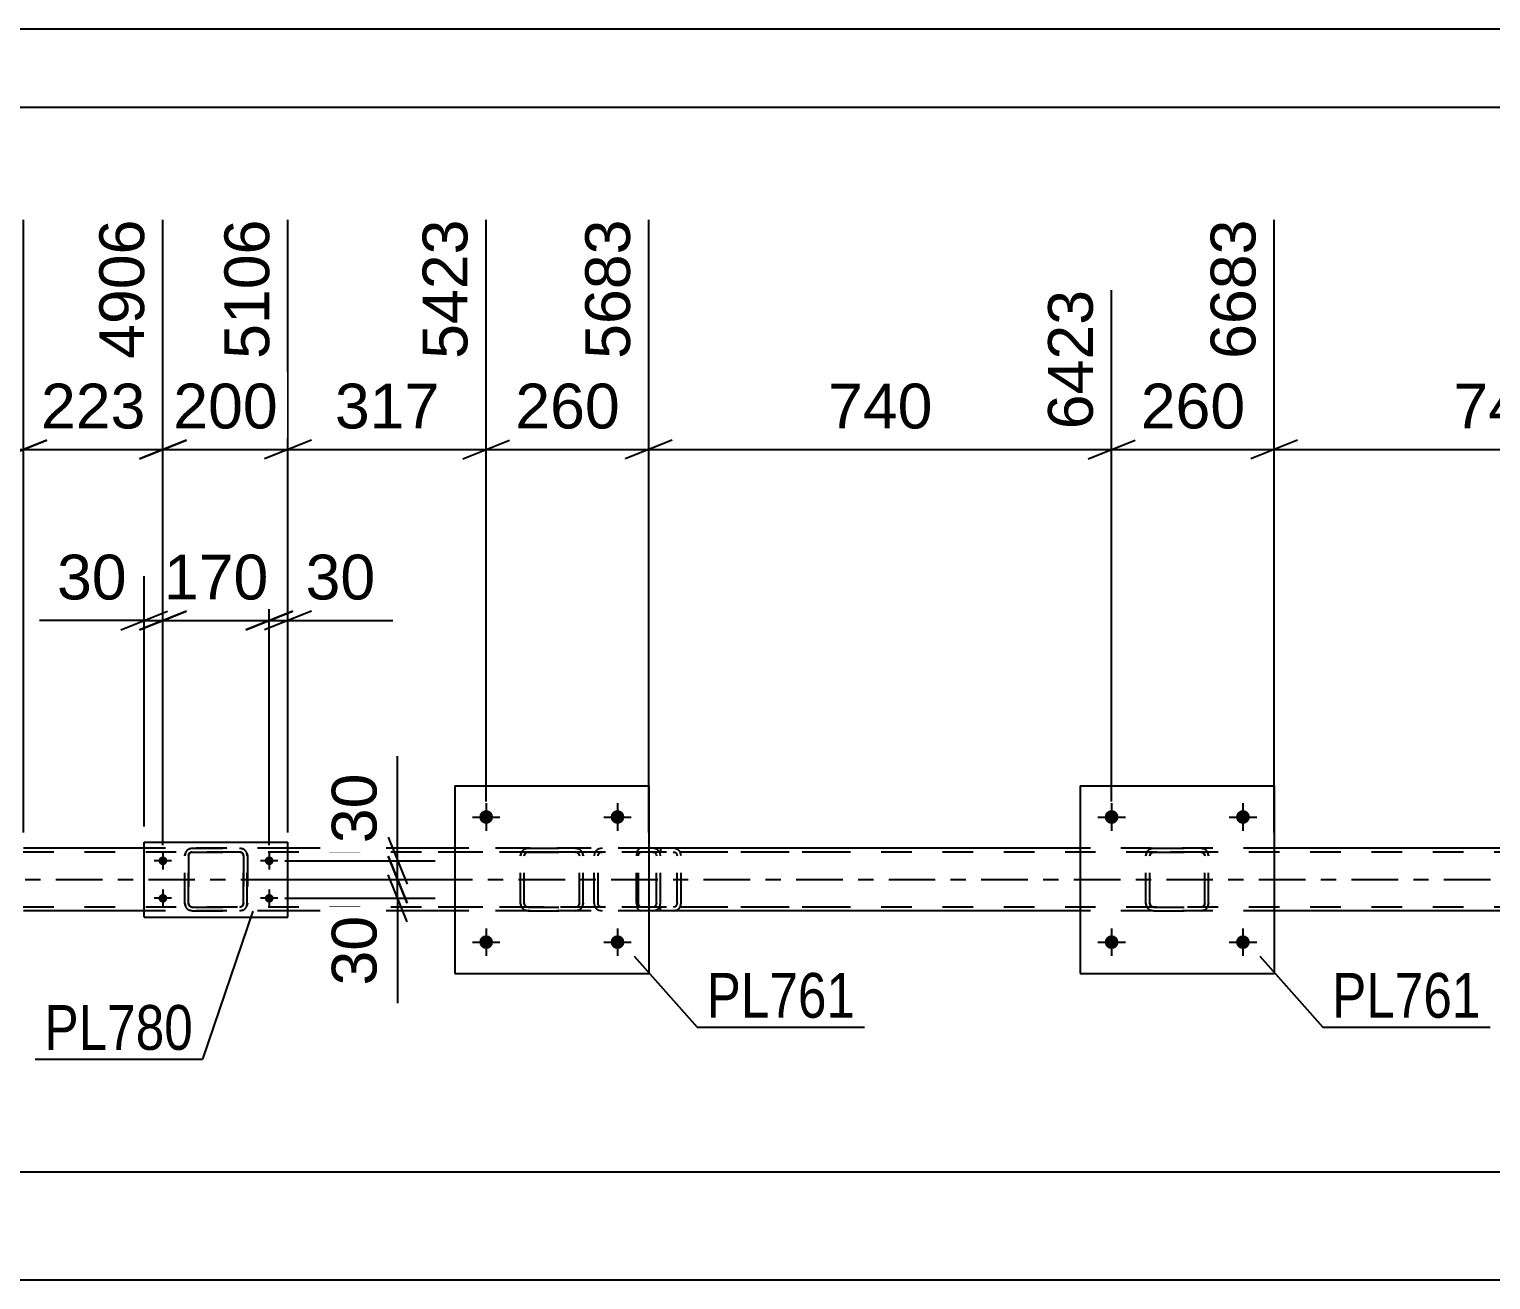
# Model space of a CAD drawing. Header units: millimetres. Extents: x 0 to 841, y 0 to 594.
# Drawn here: x 259.2 to 352.7, y 514.1 to 594 of the extents above; entities that cross this region are included whole.
import ezdxf

# ---------------------------------------------------------------- set-up
doc = ezdxf.new("R2010")
doc.units = ezdxf.units.MM
doc.linetypes.add('DXK_LINE_DOT2', pattern=[3.9198, 1.9599, -1.9599])
doc.linetypes.add('DXK_LINE_DOT3', pattern=[5.9187, 2.979, -0.9799, 0.9799, -0.9799])
doc.styles.add('Arial', font='ARIAL.TTF', dxfattribs={"height": 0.2})
doc.styles.add('Arial Narrow', font='ARIALN.TTF', dxfattribs={"height": 0.2})

# ---------------------------------------------------------------- blocks, each defined once
blk = doc.blocks.new('Unknown-717034467-1133')
at = {"color": 5, "linetype": 'Continuous'}
for p, q in [((841, 594), (0, 594)), ((836, 589), (5, 589))]:
    blk.add_line(p, q, dxfattribs=at)
blk = doc.blocks.new('Bolt-717034467-5768 - 5637')
at = {"linetype": 'Continuous'}
for points in [[(328.857, 535.637, -1), (327.977, 535.637, -1)], [(337.257, 535.637, -1), (336.377, 535.637, -1)]]:
    blk.add_hatch(color=1, dxfattribs=at).paths.add_polyline_path(points)
at = {"color": 1, "linetype": 'Continuous'}
for p, q in [((327.537, 535.637), (329.297, 535.637)), ((328.417, 536.517), (328.417, 534.757)), ((335.937, 535.637), (337.697, 535.637)), ((336.817, 536.517), (336.817, 534.757))]:
    blk.add_line(p, q, dxfattribs=at)
blk = doc.blocks.new('Part-717034467-5661 - 5637')
at = {"color": 7, "linetype": 'DXK_LINE_DOT2'}
for p, q in [((746.815, 541.398), (71.496, 541.398)), ((275.74, 541.638), (266.54, 541.638)), ((298.816, 541.638), (286.416, 541.638)), ((338.817, 541.638), (326.417, 541.638)), ((746.815, 537.878), (71.496, 537.878)), ((275.74, 537.638), (266.54, 537.638)), ((298.816, 537.638), (286.416, 537.638)), ((338.817, 537.638), (326.417, 537.638))]:
    blk.add_line(p, q, dxfattribs=at)
at = {"color": 2, "linetype": 'Continuous'}
for p, q in [((266.54, 541.638), (258.816, 541.638)), ((286.416, 541.638), (275.74, 541.638)), ((326.417, 541.638), (298.816, 541.638)), ((366.417, 541.638), (338.817, 541.638)), ((266.54, 537.638), (258.816, 537.638)), ((286.416, 537.638), (275.74, 537.638)), ((326.417, 537.638), (298.816, 537.638)), ((366.417, 537.638), (338.817, 537.638))]:
    blk.add_line(p, q, dxfattribs=at)
at = {"color": 7, "linetype": 'DXK_LINE_DOT3'}
blk.add_line((71.496, 539.638), (746.815, 539.638), dxfattribs=at)
blk = doc.blocks.new('Bolt-717034467-5679 - 5637')
at = {"linetype": 'Continuous'}
for points in [[(267.74, 540.558, -1), (267.74, 541.118, -1)], [(274.54, 540.558, -1), (274.54, 541.118, -1)], [(267.74, 538.158, -1), (267.74, 538.718, -1)], [(274.54, 538.158, -1), (274.54, 538.718, -1)]]:
    blk.add_hatch(color=1, dxfattribs=at).paths.add_polyline_path(points)
at = {"color": 1, "linetype": 'Continuous'}
for p, q in [((267.74, 541.398), (267.74, 540.278)), ((274.54, 541.398), (274.54, 540.278)), ((268.3, 540.838), (267.18, 540.838)), ((275.1, 540.838), (273.98, 540.838)), ((268.3, 538.438), (267.18, 538.438)), ((267.74, 538.998), (267.74, 537.878)), ((275.1, 538.438), (273.98, 538.438)), ((274.54, 538.998), (274.54, 537.878))]:
    blk.add_line(p, q, dxfattribs=at)
blk = doc.blocks.new('Bolt-717034467-5698 - 5637')
at = {"linetype": 'Continuous'}
for points in [[(288.856, 535.637, -1), (287.976, 535.637, -1)], [(297.256, 535.637, -1), (296.376, 535.637, -1)]]:
    blk.add_hatch(color=1, dxfattribs=at).paths.add_polyline_path(points)
at = {"color": 1, "linetype": 'Continuous'}
for p, q in [((287.536, 535.637), (289.296, 535.637)), ((288.416, 536.517), (288.416, 534.757)), ((295.936, 535.637), (297.696, 535.637)), ((296.816, 536.517), (296.816, 534.757))]:
    blk.add_line(p, q, dxfattribs=at)
blk = doc.blocks.new('Bolt-717034467-5699 - 5637')
at = {"linetype": 'Continuous'}
for points in [[(288.856, 543.637, -1), (287.976, 543.637, -1)], [(297.256, 543.637, -1), (296.376, 543.637, -1)]]:
    blk.add_hatch(color=1, dxfattribs=at).paths.add_polyline_path(points)
at = {"color": 1, "linetype": 'Continuous'}
for p, q in [((288.416, 544.517), (288.416, 542.757)), ((296.816, 544.517), (296.816, 542.757)), ((287.536, 543.637), (289.296, 543.637)), ((295.936, 543.637), (297.696, 543.637))]:
    blk.add_line(p, q, dxfattribs=at)
blk = doc.blocks.new('Bolt-717034467-5769 - 5637')
at = {"linetype": 'Continuous'}
for points in [[(328.857, 543.637, -1), (327.977, 543.637, -1)], [(337.257, 543.637, -1), (336.377, 543.637, -1)]]:
    blk.add_hatch(color=1, dxfattribs=at).paths.add_polyline_path(points)
at = {"color": 1, "linetype": 'Continuous'}
for p, q in [((328.417, 544.517), (328.417, 542.757)), ((336.817, 544.517), (336.817, 542.757)), ((327.537, 543.637), (329.297, 543.637)), ((335.937, 543.637), (337.697, 543.637))]:
    blk.add_line(p, q, dxfattribs=at)
blk = doc.blocks.new('Part-717034467-5781 - 5637')
at = {"color": 7, "linetype": 'DXK_LINE_DOT2'}
for p, q in [((290.616, 541.158), (290.652, 541.341)), ((290.652, 541.34), (290.616, 541.157)), ((290.856, 541.157), (290.874, 541.249)), ((290.874, 541.249), (290.856, 541.158)), ((290.926, 541.327), (290.874, 541.249)), ((290.874, 541.249), (290.926, 541.326)), ((290.912, 541.601), (291.096, 541.638)), ((291.096, 541.637), (290.912, 541.6)), ((291.004, 541.379), (290.926, 541.327)), ((290.926, 541.326), (291.004, 541.378)), ((291.096, 541.398), (291.004, 541.379)), ((291.004, 541.378), (291.096, 541.397)), ((291.096, 541.637), (291.096, 541.638)), ((291.096, 541.638), (294.136, 541.638)), ((291.096, 541.637), (294.136, 541.637)), ((291.096, 541.397), (291.096, 541.398)), ((294.136, 541.398), (291.096, 541.398)), ((291.096, 541.397), (294.136, 541.397)), ((294.136, 541.637), (294.136, 541.638)), ((294.136, 541.638), (294.319, 541.601)), ((294.319, 541.6), (294.136, 541.637)), ((294.136, 541.397), (294.136, 541.398)), ((294.228, 541.379), (294.136, 541.398)), ((294.136, 541.397), (294.228, 541.378)), ((294.305, 541.327), (294.228, 541.379)), ((294.228, 541.378), (294.305, 541.326)), ((294.357, 541.249), (294.305, 541.327)), ((294.305, 541.326), (294.357, 541.249)), ((294.357, 541.249), (294.376, 541.157)), ((294.376, 541.158), (294.357, 541.249)), ((294.579, 541.341), (294.616, 541.158)), ((294.616, 541.157), (294.579, 541.34)), ((290.616, 538.117), (290.616, 541.158)), ((290.856, 538.117), (290.856, 541.158)), ((294.376, 538.117), (294.376, 541.158)), ((294.616, 538.117), (294.616, 541.158)), ((290.652, 537.934), (290.616, 538.118)), ((290.616, 538.117), (290.652, 537.933)), ((290.856, 538.118), (290.874, 538.026)), ((290.874, 538.025), (290.856, 538.117)), ((290.874, 538.026), (290.926, 537.948)), ((290.926, 537.947), (290.874, 538.025)), ((291.096, 537.638), (290.912, 537.674)), ((290.912, 537.673), (291.096, 537.637)), ((290.926, 537.948), (291.004, 537.896)), ((291.004, 537.895), (290.926, 537.947)), ((291.004, 537.896), (291.096, 537.878)), ((291.096, 537.877), (291.004, 537.895)), ((291.096, 537.877), (291.096, 537.878)), ((291.096, 537.878), (294.136, 537.878)), ((291.096, 537.877), (294.136, 537.877)), ((291.096, 537.637), (291.096, 537.638)), ((291.096, 537.638), (294.136, 537.638)), ((291.096, 537.637), (294.136, 537.637)), ((294.136, 537.878), (294.228, 537.896)), ((294.228, 537.895), (294.136, 537.877)), ((294.136, 537.877), (294.136, 537.878)), ((294.319, 537.674), (294.136, 537.638)), ((294.136, 537.637), (294.319, 537.673)), ((294.136, 537.637), (294.136, 537.638)), ((294.228, 537.896), (294.305, 537.948)), ((294.305, 537.947), (294.228, 537.895)), ((294.305, 537.948), (294.357, 538.026)), ((294.357, 538.025), (294.305, 537.947)), ((294.357, 538.026), (294.376, 538.118)), ((294.376, 538.117), (294.357, 538.025)), ((294.616, 538.118), (294.579, 537.934)), ((294.579, 537.933), (294.616, 538.117))]:
    blk.add_line(p, q, dxfattribs=at)
at = {"color": 7, "linetype": 'DXK_LINE_DOT3'}
blk.add_line((292.616, 539.636), (292.616, 539.638), dxfattribs=at)
at = {"color": 7, "linetype": 'DXK_LINE_DOT2'}
for centre, start, end in [((291.096, 541.158), 112.5, 157.5), ((291.096, 541.157), 112.5, 157.5), ((294.136, 541.158), 22.5, 67.5), ((294.136, 541.157), 22.5, 67.5), ((291.096, 538.118), 202.5, 247.5), ((291.096, 538.117), 202.5, 247.5), ((294.136, 538.118), 292.5, 337.5), ((294.136, 538.117), 292.5, 337.5)]:
    blk.add_arc(centre, 0.48, start, end, dxfattribs=at)
blk = doc.blocks.new('Part-717034467-5786 - 5637')
at = {"color": 2, "linetype": 'Continuous'}
for p, q in [((286.416, 545.637), (286.416, 533.637)), ((286.416, 545.637), (298.816, 545.637)), ((298.816, 545.637), (298.816, 533.637)), ((286.416, 533.637), (298.816, 533.637))]:
    blk.add_line(p, q, dxfattribs=at)
blk = doc.blocks.new('Part-717034467-5789 - 5637')
at = {"color": 7, "linetype": 'DXK_LINE_DOT2'}
for p, q in [((269.176, 541.341), (269.14, 541.158)), ((269.142, 541.158), (269.178, 541.341)), ((269.38, 541.158), (269.398, 541.249)), ((269.4, 541.249), (269.382, 541.158)), ((269.398, 541.249), (269.45, 541.327)), ((269.452, 541.327), (269.4, 541.249)), ((269.62, 541.638), (269.436, 541.601)), ((269.438, 541.601), (269.622, 541.638)), ((269.45, 541.327), (269.528, 541.379)), ((269.45, 541.327), (269.452, 541.327)), ((269.53, 541.379), (269.452, 541.327)), ((269.528, 541.379), (269.62, 541.398)), ((269.622, 541.398), (269.53, 541.379)), ((269.62, 541.638), (272.66, 541.638)), ((269.62, 541.638), (269.622, 541.638)), ((269.62, 541.398), (272.66, 541.398)), ((269.62, 541.398), (269.622, 541.398)), ((269.622, 541.638), (272.662, 541.638)), ((272.662, 541.398), (269.622, 541.398)), ((272.66, 541.638), (272.662, 541.638)), ((272.843, 541.601), (272.66, 541.638)), ((272.66, 541.398), (272.662, 541.398)), ((272.66, 541.398), (272.752, 541.379)), ((272.662, 541.638), (272.846, 541.601)), ((272.754, 541.379), (272.662, 541.398)), ((272.752, 541.379), (272.83, 541.327)), ((272.832, 541.327), (272.754, 541.379)), ((272.83, 541.327), (272.882, 541.249)), ((272.884, 541.249), (272.832, 541.327)), ((272.882, 541.249), (272.9, 541.158)), ((272.902, 541.158), (272.884, 541.249)), ((272.999, 541.497), (273.001, 541.497)), ((273.14, 541.158), (273.103, 541.341)), ((273.105, 541.341), (273.142, 541.158)), ((269.14, 538.118), (269.14, 541.158)), ((269.14, 541.158), (269.142, 541.158)), ((269.142, 538.118), (269.142, 541.158)), ((269.38, 538.118), (269.38, 541.158)), ((269.38, 541.158), (269.382, 541.158)), ((269.382, 541.158), (269.382, 538.118)), ((272.9, 538.118), (272.9, 541.158)), ((272.9, 541.158), (272.902, 541.158)), ((272.902, 541.158), (272.902, 538.118)), ((273.14, 538.118), (273.14, 541.158)), ((273.14, 541.158), (273.142, 541.158)), ((273.142, 541.158), (273.142, 538.118)), ((269.14, 538.118), (269.142, 538.118)), ((269.14, 538.118), (269.176, 537.934)), ((269.178, 537.934), (269.142, 538.118)), ((269.38, 538.118), (269.382, 538.118)), ((269.398, 538.026), (269.38, 538.118)), ((269.382, 538.118), (269.4, 538.026)), ((269.45, 537.948), (269.398, 538.026)), ((269.4, 538.026), (269.452, 537.948)), ((269.436, 537.674), (269.62, 537.638)), ((269.622, 537.638), (269.438, 537.674)), ((269.45, 537.948), (269.452, 537.948)), ((269.528, 537.896), (269.45, 537.948)), ((269.452, 537.948), (269.53, 537.896)), ((269.62, 537.878), (269.528, 537.896)), ((269.53, 537.896), (269.622, 537.878)), ((269.62, 537.878), (272.66, 537.878)), ((269.62, 537.878), (269.622, 537.878)), ((269.62, 537.638), (272.66, 537.638)), ((269.62, 537.638), (269.622, 537.638)), ((269.622, 537.878), (272.662, 537.878)), ((269.622, 537.638), (272.662, 537.638)), ((272.752, 537.896), (272.66, 537.878)), ((272.66, 537.878), (272.662, 537.878)), ((272.66, 537.638), (272.843, 537.674)), ((272.66, 537.638), (272.662, 537.638)), ((272.662, 537.878), (272.754, 537.896)), ((272.846, 537.674), (272.662, 537.638)), ((272.83, 537.948), (272.752, 537.896)), ((272.754, 537.896), (272.832, 537.948)), ((272.882, 538.026), (272.83, 537.948)), ((272.832, 537.948), (272.884, 538.026)), ((272.9, 538.118), (272.882, 538.026)), ((272.884, 538.026), (272.902, 538.118)), ((272.9, 538.118), (272.902, 538.118)), ((272.999, 537.778), (273.001, 537.778)), ((273.103, 537.934), (273.14, 538.118)), ((273.142, 538.118), (273.105, 537.934)), ((273.14, 538.118), (273.142, 538.118))]:
    blk.add_line(p, q, dxfattribs=at)
at = {"color": 7, "linetype": 'DXK_LINE_DOT3'}
blk.add_line((271.138, 539.638), (271.143, 539.638), dxfattribs=at)
at = {"color": 7, "linetype": 'DXK_LINE_DOT2'}
for centre, start, end in [((269.62, 541.158), 112.5, 157.5), ((269.622, 541.158), 112.5, 157.5), ((272.66, 541.158), 22.5, 67.5), ((272.662, 541.158), 22.5, 67.5), ((269.62, 538.118), 202.5, 247.5), ((269.622, 538.118), 202.5, 247.5), ((272.66, 538.118), 292.5, 337.5), ((272.662, 538.118), 292.5, 337.5)]:
    blk.add_arc(centre, 0.48, start, end, dxfattribs=at)
blk = doc.blocks.new('Part-717034467-5794 - 5637')
at = {"color": 2, "linetype": 'Continuous'}
for p, q in [((266.54, 537.238), (266.54, 542.038)), ((266.54, 542.038), (275.74, 542.038)), ((275.74, 537.238), (275.74, 542.038)), ((266.54, 537.238), (275.74, 537.238))]:
    blk.add_line(p, q, dxfattribs=at)
blk = doc.blocks.new('Part-717034467-5801 - 5637')
at = {"color": 7, "linetype": 'DXK_LINE_DOT2'}
for p, q in [((330.617, 541.158), (330.653, 541.341)), ((330.653, 541.34), (330.617, 541.157)), ((330.857, 541.157), (330.875, 541.249)), ((330.875, 541.249), (330.857, 541.158)), ((330.927, 541.327), (330.875, 541.249)), ((330.875, 541.249), (330.927, 541.326)), ((330.913, 541.601), (331.097, 541.638)), ((331.097, 541.637), (330.913, 541.6)), ((331.005, 541.379), (330.927, 541.327)), ((330.927, 541.326), (331.005, 541.378)), ((331.097, 541.398), (331.005, 541.379)), ((331.005, 541.378), (331.097, 541.397)), ((331.097, 541.637), (331.097, 541.638)), ((331.097, 541.638), (334.137, 541.638)), ((331.097, 541.637), (334.137, 541.637)), ((331.097, 541.397), (331.097, 541.398)), ((334.137, 541.398), (331.097, 541.398)), ((331.097, 541.397), (334.137, 541.397)), ((334.137, 541.637), (334.137, 541.638)), ((334.137, 541.638), (334.321, 541.601)), ((334.321, 541.6), (334.137, 541.637)), ((334.137, 541.397), (334.137, 541.398)), ((334.229, 541.379), (334.137, 541.398)), ((334.137, 541.397), (334.229, 541.378)), ((334.307, 541.327), (334.229, 541.379)), ((334.229, 541.378), (334.307, 541.326)), ((334.359, 541.249), (334.307, 541.327)), ((334.307, 541.326), (334.359, 541.249)), ((334.359, 541.249), (334.377, 541.157)), ((334.377, 541.158), (334.359, 541.249)), ((334.58, 541.341), (334.617, 541.158)), ((334.617, 541.157), (334.58, 541.34)), ((330.617, 538.117), (330.617, 541.158)), ((330.857, 538.117), (330.857, 541.158)), ((334.377, 538.117), (334.377, 541.158)), ((334.617, 538.117), (334.617, 541.158)), ((330.653, 537.934), (330.617, 538.118)), ((330.617, 538.117), (330.653, 537.933)), ((330.857, 538.118), (330.875, 538.026)), ((330.875, 538.025), (330.857, 538.117)), ((330.875, 538.026), (330.927, 537.948)), ((330.927, 537.947), (330.875, 538.025)), ((331.097, 537.638), (330.913, 537.674)), ((330.913, 537.673), (331.097, 537.637)), ((330.927, 537.948), (331.005, 537.896)), ((331.005, 537.895), (330.927, 537.947)), ((331.005, 537.896), (331.097, 537.878)), ((331.097, 537.877), (331.005, 537.895)), ((331.097, 537.877), (331.097, 537.878)), ((331.097, 537.878), (334.137, 537.878)), ((331.097, 537.877), (334.137, 537.877)), ((331.097, 537.637), (331.097, 537.638)), ((331.097, 537.638), (334.137, 537.638)), ((331.097, 537.637), (334.137, 537.637)), ((334.137, 537.878), (334.229, 537.896)), ((334.229, 537.895), (334.137, 537.877)), ((334.137, 537.877), (334.137, 537.878)), ((334.321, 537.674), (334.137, 537.638)), ((334.137, 537.637), (334.321, 537.673)), ((334.137, 537.637), (334.137, 537.638)), ((334.229, 537.896), (334.307, 537.948)), ((334.307, 537.947), (334.229, 537.895)), ((334.307, 537.948), (334.359, 538.026)), ((334.359, 538.025), (334.307, 537.947)), ((334.359, 538.026), (334.377, 538.118)), ((334.377, 538.117), (334.359, 538.025)), ((334.617, 538.118), (334.58, 537.934)), ((334.58, 537.933), (334.617, 538.117))]:
    blk.add_line(p, q, dxfattribs=at)
at = {"color": 7, "linetype": 'DXK_LINE_DOT3'}
blk.add_line((332.617, 539.636), (332.617, 539.638), dxfattribs=at)
at = {"color": 7, "linetype": 'DXK_LINE_DOT2'}
for centre, start, end in [((331.097, 541.158), 112.5, 157.5), ((331.097, 541.157), 112.5, 157.5), ((334.137, 541.158), 22.5, 67.5), ((334.137, 541.157), 22.5, 67.5), ((331.097, 538.118), 202.5, 247.5), ((331.097, 538.117), 202.5, 247.5), ((334.137, 538.118), 292.5, 337.5), ((334.137, 538.117), 292.5, 337.5)]:
    blk.add_arc(centre, 0.48, start, end, dxfattribs=at)
blk = doc.blocks.new('Part-717034467-5806 - 5637')
at = {"color": 2, "linetype": 'Continuous'}
for p, q in [((326.417, 545.637), (326.417, 533.637)), ((326.417, 545.637), (338.817, 545.637)), ((338.817, 545.637), (338.817, 533.637)), ((326.417, 533.637), (338.817, 533.637))]:
    blk.add_line(p, q, dxfattribs=at)
blk = doc.blocks.new('Part-717034467-5858 - 5637')
at = {"color": 7, "linetype": 'DXK_LINE_DOT2'}
for p, q in [((298.044, 541.341), (298.024, 541.158)), ((298.103, 541.497), (298.044, 541.341)), ((298.191, 541.601), (298.103, 541.497)), ((298.159, 541.158), (298.169, 541.249)), ((298.169, 541.249), (298.199, 541.327)), ((298.294, 541.638), (298.191, 541.601)), ((298.199, 541.327), (298.243, 541.379)), ((298.243, 541.379), (298.294, 541.398)), ((310.576, 541.638), (298.294, 541.638)), ((310.576, 541.398), (298.294, 541.398)), ((299.571, 541.638), (299.571, 541.398)), ((300.578, 541.601), (300.386, 541.638)), ((300.386, 541.398), (300.482, 541.379)), ((300.482, 541.379), (300.564, 541.327)), ((300.564, 541.327), (300.618, 541.249)), ((300.618, 541.249), (300.637, 541.158)), ((300.853, 541.327), (300.85, 541.341)), ((300.889, 541.158), (300.853, 541.327)), ((298.024, 538.118), (298.024, 541.158)), ((298.159, 538.118), (298.159, 541.158)), ((300.637, 538.118), (300.637, 541.158)), ((300.889, 538.118), (300.889, 541.158)), ((298.024, 538.118), (298.044, 537.934)), ((298.044, 537.934), (298.103, 537.778)), ((298.103, 537.778), (298.191, 537.674)), ((298.169, 538.026), (298.159, 538.118)), ((298.199, 537.948), (298.169, 538.026)), ((298.191, 537.674), (298.294, 537.638)), ((298.243, 537.896), (298.199, 537.948)), ((298.294, 537.878), (298.243, 537.896)), ((310.576, 537.878), (298.294, 537.878)), ((310.576, 537.638), (298.294, 537.638)), ((299.571, 537.638), (299.571, 537.878)), ((300.482, 537.896), (300.386, 537.878)), ((300.386, 537.638), (300.578, 537.674)), ((300.564, 537.948), (300.482, 537.896)), ((300.618, 538.026), (300.564, 537.948)), ((300.637, 538.118), (300.618, 538.026)), ((300.85, 537.934), (300.889, 538.118))]:
    blk.add_line(p, q, dxfattribs=at)
for centre, start, end in [((300.4, 541.142), 23.84941, 68.8059), ((300.4, 538.133), 291.1941, 336.15059)]:
    blk.add_arc(centre, 0.492, start, end, dxfattribs=at)
blk = doc.blocks.new('Part-717034467-5868 - 5637')
at = {"color": 7, "linetype": 'DXK_LINE_DOT2'}
for p, q in [((299.06, 541.638), (283.926, 541.638)), ((299.06, 541.398), (283.926, 541.398)), ((295.35, 541.327), (295.314, 541.158)), ((295.353, 541.341), (295.35, 541.327)), ((295.569, 541.158), (295.589, 541.249)), ((295.589, 541.249), (295.644, 541.327)), ((295.825, 541.638), (295.629, 541.601)), ((295.644, 541.327), (295.727, 541.379)), ((295.727, 541.379), (295.825, 541.398)), ((299.255, 541.601), (299.06, 541.638)), ((299.06, 541.398), (299.158, 541.379)), ((299.158, 541.379), (299.24, 541.327)), ((299.24, 541.327), (299.296, 541.249)), ((299.296, 541.249), (299.315, 541.158)), ((299.535, 541.327), (299.532, 541.341)), ((299.571, 541.158), (299.535, 541.327)), ((295.314, 538.118), (295.314, 541.158)), ((295.569, 538.118), (295.569, 541.158)), ((299.315, 538.118), (299.315, 541.158)), ((299.571, 538.118), (299.571, 541.158)), ((299.06, 537.878), (283.926, 537.878)), ((299.06, 537.638), (283.926, 537.638)), ((295.314, 538.118), (295.353, 537.934)), ((295.589, 538.026), (295.569, 538.118)), ((295.644, 537.948), (295.589, 538.026)), ((295.629, 537.674), (295.825, 537.638)), ((295.727, 537.896), (295.644, 537.948)), ((295.825, 537.878), (295.727, 537.896)), ((299.158, 537.896), (299.06, 537.878)), ((299.06, 537.638), (299.255, 537.674)), ((299.24, 537.948), (299.158, 537.896)), ((299.296, 538.026), (299.24, 537.948)), ((299.315, 538.118), (299.296, 538.026)), ((299.532, 537.934), (299.571, 538.118))]:
    blk.add_line(p, q, dxfattribs=at)
for centre, start, end in [((295.805, 541.137), 110.75832, 155.68004), ((299.079, 541.137), 24.31996, 69.24168), ((295.805, 538.138), 204.31996, 249.24168), ((299.079, 538.138), 290.75832, 335.68004)]:
    blk.add_arc(centre, 0.496, start, end, dxfattribs=at)
blk = doc.blocks.new('StraightDimension-717034467-16064 - 5637')
at = {"color": 7, "linetype": 'Continuous'}
for p, q in [((274.54, 541.838), (274.54, 559.043)), ((275.74, 543.038), (275.74, 559.043)), ((273.04, 555.593), (276.04, 556.793)), ((277.24, 556.793), (274.24, 555.593)), ((274.54, 556.193), (275.74, 556.193)), ((275.74, 556.193), (282.437, 556.193)), ((275.74, 556.193), (282.437, 556.193))]:
    blk.add_line(p, q, dxfattribs=at)
at = {"color": 0}
blk.add_wipeout([(281.912, 556.943), (281.912, 561.143), (276.265, 561.143), (276.265, 556.943)], dxfattribs=at)
at = {"color": 3, "style": 'Arial'}
blk.add_text('30', height=2.8652, dxfattribs=at).set_placement((276.865, 557.543))
blk = doc.blocks.new('StraightDimension-717034467-9779 - 5637')
at = {"color": 7, "linetype": 'Continuous'}
blk.add_line((71.496, 520.96), (780.668, 520.96), dxfattribs=at)
blk = doc.blocks.new('StraightDimension-717034467-6666 - 5637')
at = {"color": 7, "linetype": 'Continuous'}
for p, q in [((282.154, 541.138), (283.354, 538.138)), ((275.54, 539.638), (285.154, 539.638)), ((283.354, 536.938), (282.154, 539.938)), ((282.754, 538.438), (282.754, 539.638)), ((275.54, 538.438), (285.154, 538.438)), ((282.754, 538.438), (282.754, 531.74)), ((282.754, 538.438), (282.754, 531.74))]:
    blk.add_line(p, q, dxfattribs=at)
at = {"color": 0}
blk.add_wipeout([(282.004, 537.913), (277.804, 537.913), (277.804, 532.265), (282.004, 532.265)], dxfattribs=at)
at = {"color": 3, "style": 'Arial'}
blk.add_text('30', height=2.8652, rotation=90.00021, dxfattribs=at).set_placement((281.404, 532.865))
blk = doc.blocks.new('StraightDimension-717034467-20752 - 5637')
at = {"color": 7, "linetype": 'Continuous'}
for p, q in [((258.816, 542.638), (258.816, 581.822)), ((248.416, 544.637), (248.416, 577.322)), ((246.916, 566.527), (249.916, 567.727)), ((260.316, 567.727), (257.316, 566.527)), ((248.416, 567.127), (258.816, 567.127))]:
    blk.add_line(p, q, dxfattribs=at)
at = {"color": 0}
blk.add_wipeout([(257.551, 567.877), (257.551, 572.077), (249.68, 572.077), (249.68, 567.877)], dxfattribs=at)
at = {"color": 3, "style": 'Arial'}
blk.add_text('260', height=2.8652, dxfattribs=at).set_placement((250.28, 568.477))
at = {"color": 0, "linetype": 'Continuous'}
blk.add_wipeout([(258.216, 582.422), (254.016, 582.422), (254.016, 572.327), (258.216, 572.327)], dxfattribs=at)
at = {"color": 3, "linetype": 'Continuous', "style": 'Arial'}
blk.add_text('4683', height=2.8652, rotation=90.00021, dxfattribs=at).set_placement((257.616, 572.927))
blk = doc.blocks.new('StraightDimension-717034467-6046 - 5637')
at = {"color": 7, "linetype": 'Continuous'}
blk.add_line((70.856, 514.053), (781.308, 514.053), dxfattribs=at)
blk = doc.blocks.new('StraightDimension-717034467-6649 - 5637')
at = {"color": 7, "linetype": 'Continuous'}
for p, q in [((282.754, 540.838), (282.754, 547.535)), ((282.754, 540.838), (282.754, 547.535)), ((282.154, 542.338), (283.354, 539.338)), ((275.54, 540.838), (285.154, 540.838)), ((283.354, 538.138), (282.154, 541.138)), ((282.754, 539.638), (282.754, 540.838)), ((275.54, 539.638), (285.154, 539.638))]:
    blk.add_line(p, q, dxfattribs=at)
at = {"color": 0}
blk.add_wipeout([(282.004, 547.01), (277.804, 547.01), (277.804, 541.363), (282.004, 541.363)], dxfattribs=at)
at = {"color": 3, "style": 'Arial'}
blk.add_text('30', height=2.8652, rotation=90.00021, dxfattribs=at).set_placement((281.404, 541.963))
blk = doc.blocks.new('StraightDimension-717034467-16065 - 5637')
at = {"color": 7, "linetype": 'Continuous'}
for p, q in [((267.74, 541.838), (267.74, 559.043)), ((274.54, 541.838), (274.54, 559.043)), ((266.24, 555.593), (269.24, 556.793)), ((267.74, 556.193), (274.54, 556.193)), ((276.04, 556.793), (273.04, 555.593))]:
    blk.add_line(p, q, dxfattribs=at)
at = {"color": 0}
blk.add_wipeout([(275.075, 556.943), (275.075, 561.143), (267.204, 561.143), (267.204, 556.943)], dxfattribs=at)
at = {"color": 3, "style": 'Arial'}
blk.add_text('170', height=2.8652, dxfattribs=at).set_placement((267.804, 557.543))
blk = doc.blocks.new('StraightDimension-717034467-16066 - 5637')
at = {"color": 7, "linetype": 'Continuous'}
for p, q in [((266.54, 543.038), (266.54, 559.043)), ((267.74, 541.838), (267.74, 559.043)), ((266.54, 556.193), (259.843, 556.193)), ((266.54, 556.193), (259.843, 556.193)), ((265.04, 555.593), (268.04, 556.793)), ((269.24, 556.793), (266.24, 555.593)), ((266.54, 556.193), (267.74, 556.193))]:
    blk.add_line(p, q, dxfattribs=at)
at = {"color": 0}
blk.add_wipeout([(266.015, 556.943), (266.015, 561.143), (260.368, 561.143), (260.368, 556.943)], dxfattribs=at)
at = {"color": 3, "style": 'Arial'}
blk.add_text('30', height=2.8652, dxfattribs=at).set_placement((260.968, 557.543))
blk = doc.blocks.new('StraightDimension-717034467-20745 - 5637')
at = {"color": 7, "linetype": 'Continuous'}
for p, q in [((338.817, 542.638), (338.817, 581.822)), ((368.417, 544.637), (368.417, 577.322)), ((340.317, 567.727), (337.317, 566.527)), ((366.917, 566.527), (369.917, 567.727)), ((338.817, 567.127), (368.417, 567.127))]:
    blk.add_line(p, q, dxfattribs=at)
at = {"color": 0}
blk.add_wipeout([(357.552, 567.877), (357.552, 572.077), (349.681, 572.077), (349.681, 567.877)], dxfattribs=at)
at = {"color": 3, "style": 'Arial'}
blk.add_text('740', height=2.8652, dxfattribs=at).set_placement((350.281, 568.477))
at = {"color": 0, "linetype": 'Continuous'}
blk.add_wipeout([(367.816, 577.922), (363.616, 577.922), (363.617, 567.827), (367.817, 567.827)], dxfattribs=at)
at = {"color": 3, "linetype": 'Continuous', "style": 'Arial'}
blk.add_text('7423', height=2.8652, rotation=90.00021, dxfattribs=at).set_placement((367.217, 568.427))
blk = doc.blocks.new('StraightDimension-717034467-20746 - 5637')
at = {"color": 7, "linetype": 'Continuous'}
for p, q in [((338.817, 542.638), (338.817, 581.822)), ((328.417, 544.637), (328.417, 577.322)), ((326.917, 566.527), (329.917, 567.727)), ((340.317, 567.727), (337.317, 566.527)), ((328.417, 567.127), (338.817, 567.127))]:
    blk.add_line(p, q, dxfattribs=at)
at = {"color": 0}
blk.add_wipeout([(337.552, 567.877), (337.552, 572.077), (329.681, 572.077), (329.681, 567.877)], dxfattribs=at)
at = {"color": 3, "style": 'Arial'}
blk.add_text('260', height=2.8652, dxfattribs=at).set_placement((330.281, 568.477))
at = {"color": 0, "linetype": 'Continuous'}
blk.add_wipeout([(338.217, 582.422), (334.017, 582.422), (334.017, 572.327), (338.217, 572.327)], dxfattribs=at)
at = {"color": 3, "linetype": 'Continuous', "style": 'Arial'}
blk.add_text('6683', height=2.8652, rotation=90.00021, dxfattribs=at).set_placement((337.617, 572.927))
blk = doc.blocks.new('StraightDimension-717034467-20747 - 5637')
at = {"color": 7, "linetype": 'Continuous'}
for p, q in [((298.816, 542.638), (298.816, 581.822)), ((328.417, 544.637), (328.417, 577.322)), ((300.316, 567.727), (297.316, 566.527)), ((326.917, 566.527), (329.917, 567.727)), ((298.816, 567.127), (328.417, 567.127))]:
    blk.add_line(p, q, dxfattribs=at)
at = {"color": 0}
blk.add_wipeout([(317.552, 567.877), (317.552, 572.077), (309.681, 572.077), (309.681, 567.877)], dxfattribs=at)
at = {"color": 3, "style": 'Arial'}
blk.add_text('740', height=2.8652, dxfattribs=at).set_placement((310.281, 568.477))
at = {"color": 0, "linetype": 'Continuous'}
blk.add_wipeout([(327.817, 577.922), (323.617, 577.922), (323.617, 567.827), (327.817, 567.827)], dxfattribs=at)
at = {"color": 3, "linetype": 'Continuous', "style": 'Arial'}
blk.add_text('6423', height=2.8652, rotation=90.00021, dxfattribs=at).set_placement((327.217, 568.427))
blk = doc.blocks.new('StraightDimension-717034467-20748 - 5637')
at = {"color": 7, "linetype": 'Continuous'}
for p, q in [((288.416, 544.637), (288.416, 581.822)), ((298.816, 542.638), (298.816, 581.822)), ((286.916, 566.527), (289.916, 567.727)), ((300.316, 567.727), (297.316, 566.527)), ((288.416, 567.127), (298.816, 567.127))]:
    blk.add_line(p, q, dxfattribs=at)
at = {"color": 0}
blk.add_wipeout([(297.551, 567.877), (297.551, 572.077), (289.68, 572.077), (289.68, 567.877)], dxfattribs=at)
at = {"color": 3, "style": 'Arial'}
blk.add_text('260', height=2.8652, dxfattribs=at).set_placement((290.28, 568.477))
at = {"color": 0, "linetype": 'Continuous'}
blk.add_wipeout([(298.216, 582.422), (294.016, 582.422), (294.016, 572.327), (298.216, 572.327)], dxfattribs=at)
at = {"color": 3, "linetype": 'Continuous', "style": 'Arial'}
blk.add_text('5683', height=2.8652, rotation=90.00021, dxfattribs=at).set_placement((297.616, 572.927))
blk = doc.blocks.new('StraightDimension-717034467-20749 - 5637')
at = {"color": 7, "linetype": 'Continuous'}
for p, q in [((275.74, 542.638), (275.74, 581.822)), ((288.416, 544.637), (288.416, 581.822)), ((277.24, 567.727), (274.24, 566.527)), ((286.916, 566.527), (289.916, 567.727)), ((275.74, 567.127), (288.416, 567.127))]:
    blk.add_line(p, q, dxfattribs=at)
at = {"color": 0}
blk.add_wipeout([(286.013, 567.877), (286.013, 572.077), (278.142, 572.077), (278.142, 567.877)], dxfattribs=at)
at = {"color": 3, "style": 'Arial'}
blk.add_text('317', height=2.8652, dxfattribs=at).set_placement((278.742, 568.477))
at = {"color": 0, "linetype": 'Continuous'}
blk.add_wipeout([(287.816, 582.422), (283.616, 582.422), (283.616, 572.327), (287.816, 572.327)], dxfattribs=at)
at = {"color": 3, "linetype": 'Continuous', "style": 'Arial'}
blk.add_text('5423', height=2.8652, rotation=90.00021, dxfattribs=at).set_placement((287.216, 572.927))
blk = doc.blocks.new('StraightDimension-717034467-20750 - 5637')
at = {"color": 7, "linetype": 'Continuous'}
for p, q in [((267.74, 541.838), (267.74, 581.822)), ((275.74, 542.638), (275.74, 581.822)), ((266.24, 566.527), (269.24, 567.727)), ((277.24, 567.727), (274.24, 566.527)), ((267.74, 567.127), (275.74, 567.127))]:
    blk.add_line(p, q, dxfattribs=at)
at = {"color": 0}
blk.add_wipeout([(275.675, 567.877), (275.675, 572.077), (267.804, 572.077), (267.804, 567.877)], dxfattribs=at)
at = {"color": 3, "style": 'Arial'}
blk.add_text('200', height=2.8652, dxfattribs=at).set_placement((268.404, 568.477))
at = {"color": 0, "linetype": 'Continuous'}
blk.add_wipeout([(275.14, 582.422), (270.94, 582.422), (270.94, 572.327), (275.14, 572.327)], dxfattribs=at)
at = {"color": 3, "linetype": 'Continuous', "style": 'Arial'}
blk.add_text('5106', height=2.8652, rotation=90.00021, dxfattribs=at).set_placement((274.54, 572.927))
blk = doc.blocks.new('StraightDimension-717034467-20751 - 5637')
at = {"color": 7, "linetype": 'Continuous'}
for p, q in [((258.816, 542.638), (258.816, 581.822)), ((267.74, 541.838), (267.74, 581.822)), ((257.316, 566.527), (260.316, 567.727)), ((269.24, 567.727), (266.24, 566.527)), ((258.816, 567.127), (267.74, 567.127))]:
    blk.add_line(p, q, dxfattribs=at)
at = {"color": 0}
blk.add_wipeout([(267.213, 567.877), (267.213, 572.077), (259.342, 572.077), (259.342, 567.877)], dxfattribs=at)
at = {"color": 3, "style": 'Arial'}
blk.add_text('223', height=2.8652, dxfattribs=at).set_placement((259.942, 568.477))
at = {"color": 0, "linetype": 'Continuous'}
blk.add_wipeout([(267.14, 582.422), (262.94, 582.422), (262.94, 572.327), (267.14, 572.327)], dxfattribs=at)
at = {"color": 3, "linetype": 'Continuous', "style": 'Arial'}
blk.add_text('4906', height=2.8652, rotation=90.00021, dxfattribs=at).set_placement((266.54, 572.927))
blk = doc.blocks.new('Mark-717034467-5782 - 5637')
at = {"color": 30, "linetype": 'Continuous'}
for p, q in [((297.888, 534.733), (301.919, 530.204)), ((301.919, 530.204), (312.623, 530.204))]:
    blk.add_line(p, q, dxfattribs=at)
at = {"color": 0}
blk.add_wipeout([(312.023, 530.804), (312.023, 533.804), (302.519, 533.804), (302.519, 530.804)], dxfattribs=at)
blk.add_wipeout([(312.023, 530.804), (312.023, 533.804), (302.519, 533.804), (302.519, 530.804)], dxfattribs=at)
at = {"color": 3, "style": 'Arial Narrow'}
blk.add_text('PL761', height=2.8633, dxfattribs=at).set_placement((302.519, 530.804))
blk = doc.blocks.new('Mark-717034467-5790 - 5637')
at = {"color": 30, "linetype": 'Continuous'}
for p in [(273.498, 537.609), (259.567, 528.15)]:
    blk.add_line(p, (270.271, 528.15), dxfattribs=at)
at = {"color": 0}
blk.add_wipeout([(269.671, 528.75), (269.671, 531.75), (260.167, 531.75), (260.167, 528.75)], dxfattribs=at)
blk.add_wipeout([(269.671, 528.75), (269.671, 531.75), (260.167, 531.75), (260.167, 528.75)], dxfattribs=at)
at = {"color": 3, "style": 'Arial Narrow'}
blk.add_text('PL780', height=2.8633, dxfattribs=at).set_placement((260.167, 528.75))
blk = doc.blocks.new('Mark-717034467-5802 - 5637')
at = {"color": 30, "linetype": 'Continuous'}
for p, q in [((337.889, 534.733), (341.92, 530.204)), ((341.92, 530.204), (352.624, 530.204))]:
    blk.add_line(p, q, dxfattribs=at)
at = {"color": 0}
blk.add_wipeout([(352.024, 530.804), (352.024, 533.804), (342.52, 533.804), (342.52, 530.804)], dxfattribs=at)
blk.add_wipeout([(352.024, 530.804), (352.024, 533.804), (342.52, 533.804), (342.52, 530.804)], dxfattribs=at)
at = {"color": 3, "style": 'Arial Narrow'}
blk.add_text('PL761', height=2.8633, dxfattribs=at).set_placement((342.52, 530.804))

msp = doc.modelspace()

# ---------------------------------------------------------------- block references
for name in ['Unknown-717034467-1133', 'Part-717034467-5786 - 5637', 'Part-717034467-5806 - 5637', 'Bolt-717034467-5699 - 5637', 'Bolt-717034467-5769 - 5637', 'Part-717034467-5661 - 5637', 'Part-717034467-5794 - 5637', 'Bolt-717034467-5679 - 5637', 'Part-717034467-5789 - 5637', 'Part-717034467-5868 - 5637', 'Part-717034467-5781 - 5637', 'Part-717034467-5858 - 5637', 'Part-717034467-5801 - 5637', 'Bolt-717034467-5698 - 5637', 'Bolt-717034467-5768 - 5637']:
    msp.add_blockref(name, (0, 0))

# ---------------------------------------------------------------- next in the draw order: block references
for name in ['StraightDimension-717034467-20752 - 5637', 'StraightDimension-717034467-20745 - 5637', 'StraightDimension-717034467-16064 - 5637', 'StraightDimension-717034467-9779 - 5637']:
    msp.add_blockref(name, (0, 0))

# ---------------------------------------------------------------- next in the draw order: block references
for name in ['StraightDimension-717034467-20746 - 5637', 'StraightDimension-717034467-6666 - 5637']:
    msp.add_blockref(name, (0, 0))

# ---------------------------------------------------------------- next in the draw order: block references
for name in ['StraightDimension-717034467-20747 - 5637', 'StraightDimension-717034467-6649 - 5637', 'StraightDimension-717034467-6046 - 5637']:
    msp.add_blockref(name, (0, 0))

# ---------------------------------------------------------------- next in the draw order: block references
for name in ['StraightDimension-717034467-20748 - 5637', 'StraightDimension-717034467-16065 - 5637', 'Mark-717034467-5790 - 5637', 'Mark-717034467-5782 - 5637', 'Mark-717034467-5802 - 5637']:
    msp.add_blockref(name, (0, 0))

# ---------------------------------------------------------------- next in the draw order: block references
for name in ['StraightDimension-717034467-20749 - 5637', 'StraightDimension-717034467-16066 - 5637']:
    msp.add_blockref(name, (0, 0))

# ---------------------------------------------------------------- next in the draw order: block references
msp.add_blockref('StraightDimension-717034467-20750 - 5637', (0, 0))

# ---------------------------------------------------------------- next in the draw order: block references
msp.add_blockref('StraightDimension-717034467-20751 - 5637', (0, 0))

doc.saveas('drawing.dxf')
